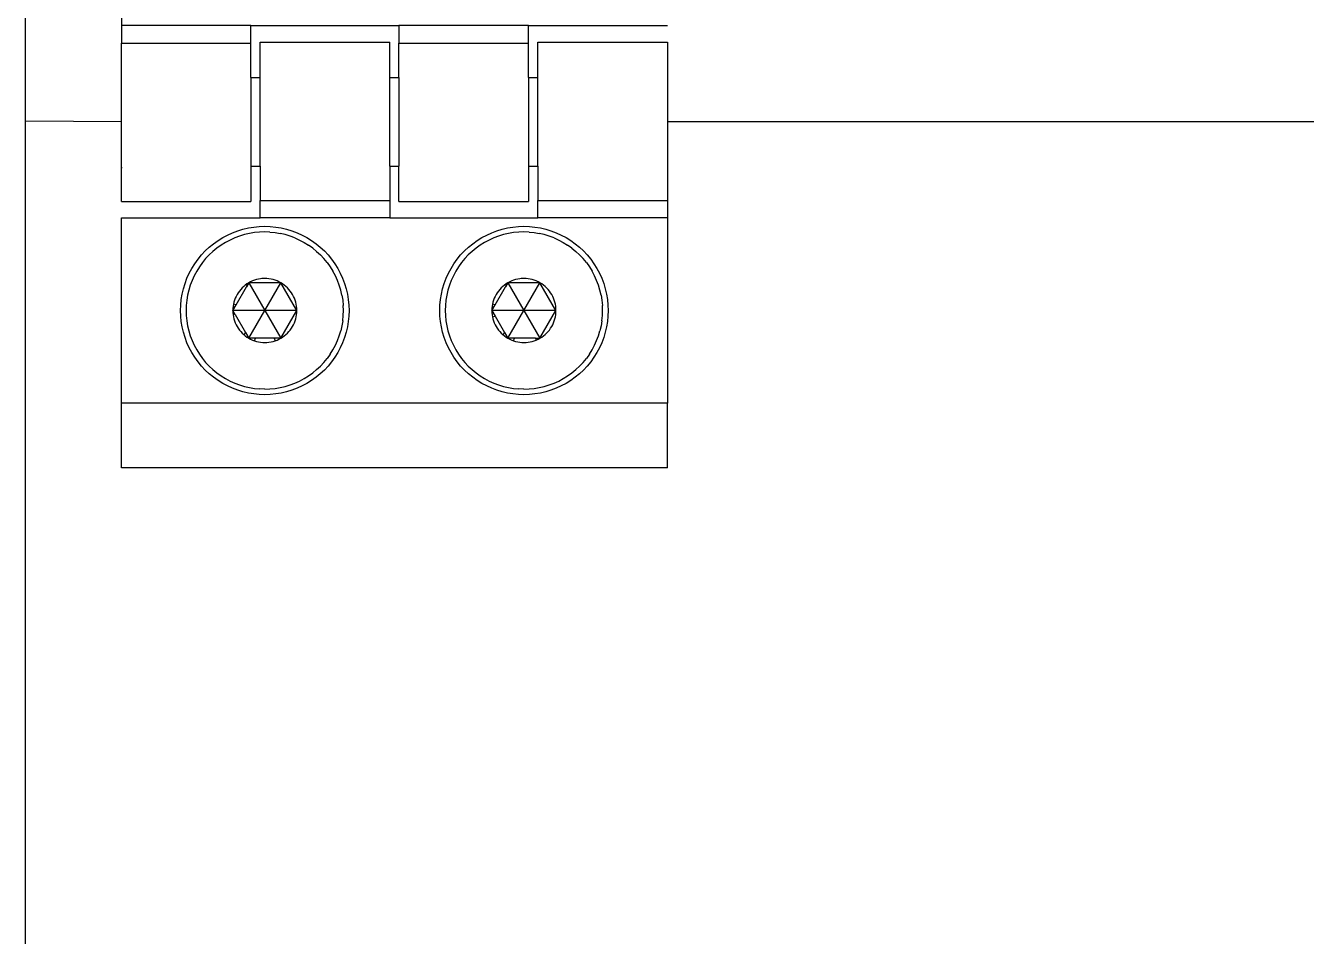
# Model space of a CAD drawing. Extents: x -35 to 41, y -65 to 61.
# Drawn here: x -33.089 to -29.075, y -27.547 to -24.692 of the extents above; entities that cross this region are included whole.
import ezdxf

# ---------------------------------------------------------------- set-up
doc = ezdxf.new("R2010")
doc.units = 0
doc.layers.get('0').update_dxf_attribs({"linetype": 'CONTINUOUS'})

msp = doc.modelspace()

# ---------------------------------------------------------------- linework, layer by layer
for p, q in [((-33.0886, -24.9916), (-33.0886, -23.4916)), ((-32.7886, -24.1116), (-32.7886, -24.6916)), ((-32.7886, -24.6916), (-32.7886, -24.7469)), ((-32.3826, -24.6916), (-32.7886, -24.6916)), ((-32.3826, -24.6916), (-31.9186, -24.6916)), ((-32.3826, -24.7469), (-32.3826, -24.6916)), ((-31.9186, -24.6916), (-31.9186, -24.7469)), ((-31.5126, -24.6916), (-31.9186, -24.6916)), ((-31.5126, -24.7469), (-31.5126, -24.6916)), ((-31.5126, -24.6916), (-31.0776, -24.6916)), ((-32.7886, -24.7469), (-32.3826, -24.7469)), ((-32.7886, -24.9932), (-32.7886, -24.7469)), ((-32.3826, -24.8539), (-32.3826, -24.7469)), ((-32.3536, -24.7438), (-31.9476, -24.7438)), ((-32.3536, -24.8539), (-32.3536, -24.7438)), ((-31.9476, -24.8539), (-31.9476, -24.7438)), ((-31.9186, -24.7469), (-31.5126, -24.7469)), ((-31.9186, -24.8539), (-31.9186, -24.7469)), ((-31.5126, -24.8539), (-31.5126, -24.7469)), ((-31.4836, -24.7438), (-31.0776, -24.7438)), ((-31.4836, -24.8539), (-31.4836, -24.7438)), ((-31.0776, -24.7438), (-31.0776, -24.9932)), ((-32.3826, -24.8539), (-32.3536, -24.8539)), ((-32.3826, -24.8539), (-32.3826, -25.1326)), ((-32.3536, -25.1326), (-32.3536, -24.8539)), ((-31.9476, -24.8539), (-31.9186, -24.8539)), ((-31.9476, -25.1326), (-31.9476, -24.8539)), ((-31.9186, -24.8539), (-31.9186, -25.1326)), ((-31.5126, -24.8539), (-31.4836, -24.8539)), ((-31.5126, -24.8539), (-31.5126, -25.1326)), ((-31.4836, -25.1326), (-31.4836, -24.8539)), ((-32.7886, -24.9932), (-33.0886, -24.9916)), ((-33.0886, -57.9916), (-33.0886, -24.9916)), ((-32.7886, -25.1382), (-32.7886, -24.9932)), ((-8.9441, -24.9932), (-31.0776, -24.9932)), ((-31.0776, -24.9932), (-31.0776, -25.2396)), ((-32.7886, -25.1354), (-32.7886, -25.1382)), ((-32.7886, -25.2426), (-32.7886, -25.1382)), ((-32.3826, -25.1326), (-32.3536, -25.1326)), ((-32.3826, -25.1326), (-32.3826, -25.2426)), ((-32.3536, -25.1326), (-32.3536, -25.2396)), ((-31.9476, -25.1326), (-31.9186, -25.1326)), ((-31.9476, -25.1326), (-31.9476, -25.2396)), ((-31.9186, -25.2426), (-31.9186, -25.1326)), ((-31.5126, -25.1326), (-31.4836, -25.1326)), ((-31.5126, -25.1326), (-31.5126, -25.2426)), ((-31.4836, -25.1326), (-31.4836, -25.2396)), ((-32.7886, -25.2426), (-32.3826, -25.2426)), ((-32.3536, -25.2948), (-32.3536, -25.2396)), ((-32.3536, -25.2396), (-31.9476, -25.2396)), ((-31.9476, -25.2396), (-31.9476, -25.2948)), ((-31.9186, -25.2426), (-31.5126, -25.2426)), ((-31.4836, -25.2948), (-31.4836, -25.2396)), ((-31.4836, -25.2396), (-31.0776, -25.2396)), ((-31.0776, -25.2396), (-31.0776, -25.2948)), ((-32.7886, -25.8748), (-32.7886, -25.2948)), ((-32.7886, -25.2948), (-32.3536, -25.2948)), ((-32.3906, -25.326), (-32.3735, -25.3232)), ((-32.3735, -25.3232), (-32.3563, -25.3215)), ((-32.3563, -25.3215), (-32.3391, -25.3209)), ((-31.9476, -25.2948), (-32.3536, -25.2948)), ((-32.3391, -25.3209), (-32.3218, -25.3215)), ((-32.3218, -25.3215), (-32.3046, -25.3232)), ((-32.3046, -25.3232), (-32.2876, -25.326)), ((-31.9476, -25.2948), (-31.4836, -25.2948)), ((-31.5786, -25.326), (-31.5615, -25.3232)), ((-31.5615, -25.3232), (-31.5443, -25.3215)), ((-31.5443, -25.3215), (-31.5271, -25.3209)), ((-31.5271, -25.3209), (-31.5098, -25.3215)), ((-31.5098, -25.3215), (-31.4926, -25.3232)), ((-31.4926, -25.3232), (-31.4756, -25.326)), ((-31.0776, -25.2948), (-31.4836, -25.2948)), ((-31.0776, -25.2948), (-31.0776, -25.8748)), ((-32.4857, -25.3654), (-32.471, -25.3563)), ((-32.471, -25.3563), (-32.4558, -25.3482)), ((-32.4481, -25.3638), (-32.4623, -25.3714)), ((-32.4558, -25.3482), (-32.4401, -25.341)), ((-32.4334, -25.3571), (-32.4481, -25.3638)), ((-32.4401, -25.341), (-32.4239, -25.3349)), ((-32.4183, -25.3514), (-32.4334, -25.3571)), ((-32.4239, -25.3349), (-32.4074, -25.3299)), ((-32.4029, -25.3467), (-32.4183, -25.3514)), ((-32.4074, -25.3299), (-32.3906, -25.326)), ((-32.3872, -25.3431), (-32.4029, -25.3467)), ((-32.3713, -25.3405), (-32.3872, -25.3431)), ((-32.3552, -25.3389), (-32.3713, -25.3405)), ((-32.3391, -25.3383), (-32.3552, -25.3389)), ((-32.323, -25.3389), (-32.3391, -25.3383)), ((-32.323, -25.3389), (-32.3069, -25.3405)), ((-32.3069, -25.3405), (-32.291, -25.3431)), ((-32.2753, -25.3467), (-32.291, -25.3431)), ((-32.2876, -25.326), (-32.2708, -25.3299)), ((-32.2598, -25.3514), (-32.2753, -25.3467)), ((-32.2708, -25.3299), (-32.2543, -25.3349)), ((-32.2448, -25.3571), (-32.2598, -25.3514)), ((-32.2543, -25.3349), (-32.2381, -25.341)), ((-32.2448, -25.3571), (-32.2301, -25.3638)), ((-32.2381, -25.341), (-32.2224, -25.3482)), ((-32.2301, -25.3638), (-32.2158, -25.3714)), ((-32.2224, -25.3482), (-32.2071, -25.3563)), ((-32.2071, -25.3563), (-32.1925, -25.3654)), ((-31.6737, -25.3654), (-31.659, -25.3563)), ((-31.659, -25.3563), (-31.6438, -25.3482)), ((-31.6361, -25.3638), (-31.6503, -25.3714)), ((-31.6438, -25.3482), (-31.6281, -25.341)), ((-31.6214, -25.3571), (-31.6361, -25.3638)), ((-31.6281, -25.341), (-31.6119, -25.3349)), ((-31.6063, -25.3514), (-31.6214, -25.3571)), ((-31.6119, -25.3349), (-31.5954, -25.3299)), ((-31.5909, -25.3467), (-31.6063, -25.3514)), ((-31.5954, -25.3299), (-31.5786, -25.326)), ((-31.5752, -25.3431), (-31.5909, -25.3467)), ((-31.5593, -25.3405), (-31.5752, -25.3431)), ((-31.5432, -25.3389), (-31.5593, -25.3405)), ((-31.5271, -25.3383), (-31.5432, -25.3389)), ((-31.511, -25.3389), (-31.5271, -25.3383)), ((-31.511, -25.3389), (-31.4949, -25.3405)), ((-31.4949, -25.3405), (-31.479, -25.3431)), ((-31.4633, -25.3467), (-31.479, -25.3431)), ((-31.4756, -25.326), (-31.4588, -25.3299)), ((-31.4478, -25.3514), (-31.4633, -25.3467)), ((-31.4588, -25.3299), (-31.4423, -25.3349)), ((-31.4328, -25.3571), (-31.4478, -25.3514)), ((-31.4423, -25.3349), (-31.4261, -25.341)), ((-31.4328, -25.3571), (-31.4181, -25.3638)), ((-31.4261, -25.341), (-31.4104, -25.3482)), ((-31.4181, -25.3638), (-31.4038, -25.3714)), ((-31.4104, -25.3482), (-31.3951, -25.3563)), ((-31.3951, -25.3563), (-31.3805, -25.3654)), ((-32.5375, -25.4108), (-32.5257, -25.3982)), ((-32.5257, -25.3982), (-32.5131, -25.3864)), ((-32.5016, -25.3995), (-32.5134, -25.4105)), ((-32.5131, -25.3864), (-32.4997, -25.3755)), ((-32.4891, -25.3893), (-32.5016, -25.3995)), ((-32.4997, -25.3755), (-32.4857, -25.3654)), ((-32.476, -25.3799), (-32.4891, -25.3893)), ((-32.4623, -25.3714), (-32.476, -25.3799)), ((-32.2158, -25.3714), (-32.2021, -25.3799)), ((-32.189, -25.3893), (-32.2021, -25.3799)), ((-32.1925, -25.3654), (-32.1784, -25.3755)), ((-32.189, -25.3893), (-32.1766, -25.3995)), ((-32.1784, -25.3755), (-32.1651, -25.3864)), ((-32.1766, -25.3995), (-32.1648, -25.4105)), ((-32.1651, -25.3864), (-32.1525, -25.3982)), ((-32.1525, -25.3982), (-32.1407, -25.4108)), ((-31.7255, -25.4108), (-31.7137, -25.3982)), ((-31.7137, -25.3982), (-31.7011, -25.3864)), ((-31.6896, -25.3995), (-31.7014, -25.4105)), ((-31.7011, -25.3864), (-31.6877, -25.3755)), ((-31.6771, -25.3893), (-31.6896, -25.3995)), ((-31.6877, -25.3755), (-31.6737, -25.3654)), ((-31.664, -25.3799), (-31.6771, -25.3893)), ((-31.6503, -25.3714), (-31.664, -25.3799)), ((-31.4038, -25.3714), (-31.3901, -25.3799)), ((-31.377, -25.3893), (-31.3901, -25.3799)), ((-31.3805, -25.3654), (-31.3664, -25.3755)), ((-31.377, -25.3893), (-31.3646, -25.3995)), ((-31.3664, -25.3755), (-31.3531, -25.3864)), ((-31.3646, -25.3995), (-31.3528, -25.4105)), ((-31.3531, -25.3864), (-31.3405, -25.3982)), ((-31.3405, -25.3982), (-31.3287, -25.4108)), ((-32.5676, -25.4529), (-32.5585, -25.4382)), ((-32.5585, -25.4382), (-32.5484, -25.4242)), ((-32.5484, -25.4242), (-32.5375, -25.4108)), ((-32.5346, -25.4348), (-32.544, -25.4479)), ((-32.5244, -25.4223), (-32.5346, -25.4348)), ((-32.5134, -25.4105), (-32.5244, -25.4223)), ((-32.1648, -25.4105), (-32.1538, -25.4223)), ((-32.1435, -25.4348), (-32.1538, -25.4223)), ((-32.1435, -25.4348), (-32.1341, -25.4479)), ((-32.1407, -25.4108), (-32.1297, -25.4242)), ((-32.1297, -25.4242), (-32.1197, -25.4382)), ((-32.1197, -25.4382), (-32.1105, -25.4529)), ((-31.7556, -25.4529), (-31.7465, -25.4382)), ((-31.7465, -25.4382), (-31.7364, -25.4242)), ((-31.7364, -25.4242), (-31.7255, -25.4108)), ((-31.7226, -25.4348), (-31.732, -25.4479)), ((-31.7124, -25.4223), (-31.7226, -25.4348)), ((-31.7014, -25.4105), (-31.7124, -25.4223)), ((-31.3528, -25.4105), (-31.3418, -25.4223)), ((-31.3315, -25.4348), (-31.3418, -25.4223)), ((-31.3315, -25.4348), (-31.3221, -25.4479)), ((-31.3287, -25.4108), (-31.3177, -25.4242)), ((-31.3177, -25.4242), (-31.3077, -25.4382)), ((-31.3077, -25.4382), (-31.2985, -25.4529)), ((-32.589, -25.5), (-32.5829, -25.4838)), ((-32.5829, -25.4838), (-32.5758, -25.4681)), ((-32.5758, -25.4681), (-32.5676, -25.4529)), ((-32.5601, -25.4758), (-32.5668, -25.4905)), ((-32.5525, -25.4616), (-32.5601, -25.4758)), ((-32.544, -25.4479), (-32.5525, -25.4616)), ((-32.3391, -25.4844), (-32.3481, -25.4848)), ((-32.3325, -25.4846), (-32.3391, -25.4844)), ((-32.326, -25.4852), (-32.3325, -25.4846)), ((-32.1341, -25.4479), (-32.1256, -25.4616)), ((-32.118, -25.4758), (-32.1256, -25.4616)), ((-32.1114, -25.4905), (-32.118, -25.4758)), ((-32.1105, -25.4529), (-32.1024, -25.4681)), ((-32.1024, -25.4681), (-32.0953, -25.4838)), ((-32.0953, -25.4838), (-32.0892, -25.5)), ((-31.777, -25.5), (-31.7709, -25.4838)), ((-31.7709, -25.4838), (-31.7638, -25.4681)), ((-31.7638, -25.4681), (-31.7556, -25.4529)), ((-31.7481, -25.4758), (-31.7548, -25.4905)), ((-31.7405, -25.4616), (-31.7481, -25.4758)), ((-31.732, -25.4479), (-31.7405, -25.4616)), ((-31.5271, -25.4844), (-31.5361, -25.4848)), ((-31.5205, -25.4846), (-31.5271, -25.4844)), ((-31.514, -25.4852), (-31.5205, -25.4846)), ((-31.3221, -25.4479), (-31.3136, -25.4616)), ((-31.306, -25.4758), (-31.3136, -25.4616)), ((-31.2994, -25.4905), (-31.306, -25.4758)), ((-31.2985, -25.4529), (-31.2904, -25.4681)), ((-31.2904, -25.4681), (-31.2833, -25.4838)), ((-31.2833, -25.4838), (-31.2772, -25.5)), ((-32.5979, -25.5334), (-32.594, -25.5165)), ((-32.594, -25.5165), (-32.589, -25.5)), ((-32.5772, -25.521), (-32.5808, -25.5367)), ((-32.5725, -25.5056), (-32.5772, -25.521)), ((-32.5668, -25.4905), (-32.5725, -25.5056)), ((-32.4292, -25.5669), (-32.3964, -25.5101)), ((-32.4188, -25.5237), (-32.4226, -25.529)), ((-32.4146, -25.5186), (-32.4188, -25.5237)), ((-32.4101, -25.5138), (-32.4146, -25.5186)), ((-32.4053, -25.5093), (-32.4101, -25.5138)), ((-32.4002, -25.5051), (-32.4053, -25.5093)), ((-32.3949, -25.5013), (-32.4002, -25.5051)), ((-32.3893, -25.4978), (-32.3964, -25.5101)), ((-32.3949, -25.5013), (-32.3964, -25.5101)), ((-32.3893, -25.4978), (-32.3949, -25.5013)), ((-32.3835, -25.4947), (-32.3893, -25.4978)), ((-32.3893, -25.4978), (-32.3391, -25.5848)), ((-32.2888, -25.4978), (-32.3893, -25.4978)), ((-32.3775, -25.492), (-32.3835, -25.4947)), ((-32.3714, -25.4897), (-32.3775, -25.492)), ((-32.3651, -25.4878), (-32.3714, -25.4897)), ((-32.3587, -25.4863), (-32.3651, -25.4878)), ((-32.3522, -25.4852), (-32.3587, -25.4863)), ((-32.3481, -25.4848), (-32.3522, -25.4852)), ((-32.3391, -25.5848), (-32.2888, -25.4978)), ((-32.3195, -25.4863), (-32.326, -25.4852)), ((-32.3131, -25.4878), (-32.3195, -25.4863)), ((-32.3068, -25.4897), (-32.3131, -25.4878)), ((-32.3006, -25.492), (-32.3068, -25.4897)), ((-32.2946, -25.4947), (-32.3006, -25.492)), ((-32.2888, -25.4978), (-32.2946, -25.4947)), ((-32.2833, -25.5013), (-32.2888, -25.4978)), ((-32.2386, -25.5848), (-32.2888, -25.4978)), ((-32.2779, -25.5051), (-32.2833, -25.5013)), ((-32.2728, -25.5093), (-32.2779, -25.5051)), ((-32.268, -25.5138), (-32.2728, -25.5093)), ((-32.2635, -25.5186), (-32.268, -25.5138)), ((-32.2594, -25.5237), (-32.2635, -25.5186)), ((-32.2555, -25.529), (-32.2594, -25.5237)), ((-32.1057, -25.5056), (-32.1114, -25.4905)), ((-32.101, -25.521), (-32.1057, -25.5056)), ((-32.0973, -25.5367), (-32.101, -25.521)), ((-32.0892, -25.5), (-32.0842, -25.5165)), ((-32.0842, -25.5165), (-32.0802, -25.5334)), ((-31.7859, -25.5334), (-31.782, -25.5165)), ((-31.782, -25.5165), (-31.777, -25.5)), ((-31.7652, -25.521), (-31.7688, -25.5367)), ((-31.7605, -25.5056), (-31.7652, -25.521)), ((-31.7548, -25.4905), (-31.7605, -25.5056)), ((-31.6172, -25.5669), (-31.5844, -25.5101)), ((-31.6068, -25.5237), (-31.6106, -25.529)), ((-31.6026, -25.5186), (-31.6068, -25.5237)), ((-31.5981, -25.5138), (-31.6026, -25.5186)), ((-31.5933, -25.5093), (-31.5981, -25.5138)), ((-31.5882, -25.5051), (-31.5933, -25.5093)), ((-31.5829, -25.5013), (-31.5882, -25.5051)), ((-31.5773, -25.4978), (-31.5844, -25.5101)), ((-31.5829, -25.5013), (-31.5844, -25.5101)), ((-31.5773, -25.4978), (-31.5829, -25.5013)), ((-31.5715, -25.4947), (-31.5773, -25.4978)), ((-31.5773, -25.4978), (-31.5271, -25.5848)), ((-31.4768, -25.4978), (-31.5773, -25.4978)), ((-31.5655, -25.492), (-31.5715, -25.4947)), ((-31.5594, -25.4897), (-31.5655, -25.492)), ((-31.5531, -25.4878), (-31.5594, -25.4897)), ((-31.5467, -25.4863), (-31.5531, -25.4878)), ((-31.5402, -25.4852), (-31.5467, -25.4863)), ((-31.5361, -25.4848), (-31.5402, -25.4852)), ((-31.5271, -25.5848), (-31.4768, -25.4978)), ((-31.5075, -25.4863), (-31.514, -25.4852)), ((-31.5011, -25.4878), (-31.5075, -25.4863)), ((-31.4948, -25.4897), (-31.5011, -25.4878)), ((-31.4886, -25.492), (-31.4948, -25.4897)), ((-31.4826, -25.4947), (-31.4886, -25.492)), ((-31.4768, -25.4978), (-31.4826, -25.4947)), ((-31.4713, -25.5013), (-31.4768, -25.4978)), ((-31.4266, -25.5848), (-31.4768, -25.4978)), ((-31.4659, -25.5051), (-31.4713, -25.5013)), ((-31.4608, -25.5093), (-31.4659, -25.5051)), ((-31.456, -25.5138), (-31.4608, -25.5093)), ((-31.4515, -25.5186), (-31.456, -25.5138)), ((-31.4474, -25.5237), (-31.4515, -25.5186)), ((-31.4435, -25.529), (-31.4474, -25.5237)), ((-31.2937, -25.5056), (-31.2994, -25.4905)), ((-31.289, -25.521), (-31.2937, -25.5056)), ((-31.2853, -25.5367), (-31.289, -25.521)), ((-31.2772, -25.5), (-31.2722, -25.5165)), ((-31.2722, -25.5165), (-31.2682, -25.5334)), ((-32.6024, -25.5676), (-32.6007, -25.5504)), ((-32.6007, -25.5504), (-32.5979, -25.5334)), ((-32.5835, -25.5527), (-32.585, -25.5687)), ((-32.5808, -25.5367), (-32.5835, -25.5527)), ((-32.4361, -25.5588), (-32.4376, -25.5652)), ((-32.4342, -25.5525), (-32.4361, -25.5588)), ((-32.4319, -25.5464), (-32.4342, -25.5525)), ((-32.4292, -25.5404), (-32.4319, -25.5464)), ((-32.4261, -25.5346), (-32.4292, -25.5404)), ((-32.4226, -25.529), (-32.4261, -25.5346)), ((-32.2521, -25.5346), (-32.2555, -25.529)), ((-32.249, -25.5404), (-32.2521, -25.5346)), ((-32.2463, -25.5464), (-32.249, -25.5404)), ((-32.244, -25.5525), (-32.2463, -25.5464)), ((-32.242, -25.5588), (-32.244, -25.5525)), ((-32.2405, -25.5652), (-32.242, -25.5588)), ((-32.0973, -25.5367), (-32.0947, -25.5527)), ((-32.0947, -25.5527), (-32.0931, -25.5687)), ((-32.0802, -25.5334), (-32.0774, -25.5504)), ((-32.0774, -25.5504), (-32.0757, -25.5676)), ((-31.7904, -25.5676), (-31.7887, -25.5504)), ((-31.7887, -25.5504), (-31.7859, -25.5334)), ((-31.7715, -25.5527), (-31.773, -25.5687)), ((-31.7688, -25.5367), (-31.7715, -25.5527)), ((-31.6241, -25.5588), (-31.6256, -25.5652)), ((-31.6222, -25.5525), (-31.6241, -25.5588)), ((-31.6199, -25.5464), (-31.6222, -25.5525)), ((-31.6172, -25.5404), (-31.6199, -25.5464)), ((-31.6141, -25.5346), (-31.6172, -25.5404)), ((-31.6106, -25.529), (-31.6141, -25.5346)), ((-31.4401, -25.5346), (-31.4435, -25.529)), ((-31.437, -25.5404), (-31.4401, -25.5346)), ((-31.4343, -25.5464), (-31.437, -25.5404)), ((-31.432, -25.5525), (-31.4343, -25.5464)), ((-31.43, -25.5588), (-31.432, -25.5525)), ((-31.4285, -25.5652), (-31.43, -25.5588)), ((-31.2853, -25.5367), (-31.2827, -25.5527)), ((-31.2827, -25.5527), (-31.2811, -25.5687)), ((-31.2682, -25.5334), (-31.2654, -25.5504)), ((-31.2654, -25.5504), (-31.2637, -25.5676)), ((-32.603, -25.5848), (-32.6024, -25.5676)), ((-32.6024, -25.6021), (-32.603, -25.5848)), ((-32.6007, -25.6193), (-32.6024, -25.6021)), ((-32.585, -25.5687), (-32.5856, -25.5848)), ((-32.5856, -25.5848), (-32.585, -25.601)), ((-32.585, -25.601), (-32.5835, -25.617)), ((-32.4395, -25.5848), (-32.4292, -25.5669)), ((-32.4393, -25.5783), (-32.4395, -25.5848)), ((-32.4395, -25.5848), (-32.4393, -25.5914)), ((-32.3391, -25.5848), (-32.4395, -25.5848)), ((-32.4324, -25.5971), (-32.4395, -25.5848)), ((-32.4387, -25.5717), (-32.4393, -25.5783)), ((-32.4393, -25.5914), (-32.4387, -25.5979)), ((-32.4393, -25.5914), (-32.4324, -25.5971)), ((-32.4376, -25.5652), (-32.4387, -25.5717)), ((-32.4387, -25.5979), (-32.4376, -25.6044)), ((-32.4292, -25.5669), (-32.4376, -25.5652)), ((-32.4376, -25.6044), (-32.4361, -25.6108)), ((-32.4324, -25.5971), (-32.3997, -25.6539)), ((-32.3893, -25.6718), (-32.3391, -25.5848)), ((-32.3391, -25.5848), (-32.2888, -25.6718)), ((-32.2386, -25.5848), (-32.3391, -25.5848)), ((-32.2888, -25.6718), (-32.2386, -25.5848)), ((-32.242, -25.6108), (-32.2405, -25.6044)), ((-32.2395, -25.5717), (-32.2405, -25.5652)), ((-32.2405, -25.6044), (-32.2395, -25.5979)), ((-32.2388, -25.5783), (-32.2395, -25.5717)), ((-32.2395, -25.5979), (-32.2388, -25.5914)), ((-32.2386, -25.5848), (-32.2388, -25.5783)), ((-32.2388, -25.5914), (-32.2386, -25.5848)), ((-32.0947, -25.617), (-32.0931, -25.601)), ((-32.0926, -25.5848), (-32.0931, -25.5687)), ((-32.0931, -25.601), (-32.0926, -25.5848)), ((-32.0757, -25.6021), (-32.0774, -25.6193)), ((-32.0757, -25.5676), (-32.0752, -25.5848)), ((-32.0752, -25.5848), (-32.0757, -25.6021)), ((-31.791, -25.5848), (-31.7904, -25.5676)), ((-31.7904, -25.6021), (-31.791, -25.5848)), ((-31.7887, -25.6193), (-31.7904, -25.6021)), ((-31.773, -25.5687), (-31.7736, -25.5848)), ((-31.7736, -25.5848), (-31.773, -25.601)), ((-31.773, -25.601), (-31.7715, -25.617)), ((-31.6275, -25.5848), (-31.6172, -25.5669)), ((-31.6273, -25.5783), (-31.6275, -25.5848)), ((-31.6275, -25.5848), (-31.6273, -25.5914)), ((-31.5271, -25.5848), (-31.6275, -25.5848)), ((-31.6275, -25.5848), (-31.6172, -25.6028)), ((-31.6267, -25.5717), (-31.6273, -25.5783)), ((-31.6273, -25.5914), (-31.6267, -25.5979)), ((-31.6256, -25.5652), (-31.6267, -25.5717)), ((-31.6267, -25.5979), (-31.6256, -25.6044)), ((-31.6172, -25.5669), (-31.6256, -25.5652)), ((-31.6256, -25.6044), (-31.6172, -25.6028)), ((-31.6256, -25.6044), (-31.6241, -25.6108)), ((-31.6172, -25.6028), (-31.5877, -25.6539)), ((-31.5773, -25.6718), (-31.5271, -25.5848)), ((-31.5271, -25.5848), (-31.4768, -25.6718)), ((-31.4266, -25.5848), (-31.5271, -25.5848)), ((-31.4768, -25.6718), (-31.4266, -25.5848)), ((-31.43, -25.6108), (-31.4285, -25.6044)), ((-31.4275, -25.5717), (-31.4285, -25.5652)), ((-31.4285, -25.6044), (-31.4275, -25.5979)), ((-31.4268, -25.5783), (-31.4275, -25.5717)), ((-31.4275, -25.5979), (-31.4268, -25.5914)), ((-31.4266, -25.5848), (-31.4268, -25.5783)), ((-31.4268, -25.5914), (-31.4266, -25.5848)), ((-31.2827, -25.617), (-31.2811, -25.601)), ((-31.2806, -25.5848), (-31.2811, -25.5687)), ((-31.2811, -25.601), (-31.2806, -25.5848)), ((-31.2637, -25.6021), (-31.2654, -25.6193)), ((-31.2637, -25.5676), (-31.2632, -25.5848)), ((-31.2632, -25.5848), (-31.2637, -25.6021)), ((-32.5979, -25.6363), (-32.6007, -25.6193)), ((-32.594, -25.6531), (-32.5979, -25.6363)), ((-32.5835, -25.617), (-32.5808, -25.6329)), ((-32.5808, -25.6329), (-32.5772, -25.6486)), ((-32.4361, -25.6108), (-32.4342, -25.6171)), ((-32.4342, -25.6171), (-32.4319, -25.6233)), ((-32.4319, -25.6233), (-32.4292, -25.6293)), ((-32.4292, -25.6293), (-32.4261, -25.6351)), ((-32.4261, -25.6351), (-32.4226, -25.6406)), ((-32.4226, -25.6406), (-32.4188, -25.646)), ((-32.2594, -25.646), (-32.2555, -25.6406)), ((-32.2555, -25.6406), (-32.2521, -25.6351)), ((-32.2521, -25.6351), (-32.249, -25.6293)), ((-32.249, -25.6293), (-32.2463, -25.6233)), ((-32.2463, -25.6233), (-32.244, -25.6171)), ((-32.244, -25.6171), (-32.242, -25.6108)), ((-32.0973, -25.6329), (-32.101, -25.6486)), ((-32.0947, -25.617), (-32.0973, -25.6329)), ((-32.0802, -25.6363), (-32.0842, -25.6531)), ((-32.0774, -25.6193), (-32.0802, -25.6363)), ((-31.7859, -25.6363), (-31.7887, -25.6193)), ((-31.782, -25.6531), (-31.7859, -25.6363)), ((-31.7715, -25.617), (-31.7688, -25.6329)), ((-31.7688, -25.6329), (-31.7652, -25.6486)), ((-31.6241, -25.6108), (-31.6222, -25.6171)), ((-31.6222, -25.6171), (-31.6199, -25.6233)), ((-31.6199, -25.6233), (-31.6172, -25.6293)), ((-31.6172, -25.6293), (-31.6141, -25.6351)), ((-31.6141, -25.6351), (-31.6106, -25.6406)), ((-31.6106, -25.6406), (-31.6068, -25.646)), ((-31.4474, -25.646), (-31.4435, -25.6406)), ((-31.4435, -25.6406), (-31.4401, -25.6351)), ((-31.4401, -25.6351), (-31.437, -25.6293)), ((-31.437, -25.6293), (-31.4343, -25.6233)), ((-31.4343, -25.6233), (-31.432, -25.6171)), ((-31.432, -25.6171), (-31.43, -25.6108)), ((-31.2853, -25.6329), (-31.289, -25.6486)), ((-31.2827, -25.617), (-31.2853, -25.6329)), ((-31.2682, -25.6363), (-31.2722, -25.6531)), ((-31.2654, -25.6193), (-31.2682, -25.6363)), ((-32.589, -25.6697), (-32.594, -25.6531)), ((-32.5829, -25.6858), (-32.589, -25.6697)), ((-32.5772, -25.6486), (-32.5725, -25.6641)), ((-32.5725, -25.6641), (-32.5668, -25.6792)), ((-32.5668, -25.6792), (-32.5601, -25.6939)), ((-32.4188, -25.646), (-32.4146, -25.6511)), ((-32.4146, -25.6511), (-32.4101, -25.6559)), ((-32.4101, -25.6559), (-32.4053, -25.6604)), ((-32.3997, -25.6539), (-32.4053, -25.6604)), ((-32.4053, -25.6604), (-32.4002, -25.6645)), ((-32.4002, -25.6645), (-32.3949, -25.6684)), ((-32.3997, -25.6539), (-32.3893, -25.6718)), ((-32.3949, -25.6684), (-32.3893, -25.6718)), ((-32.3893, -25.6718), (-32.3835, -25.6749)), ((-32.3686, -25.6718), (-32.3893, -25.6718)), ((-32.3835, -25.6749), (-32.3775, -25.6776)), ((-32.3775, -25.6776), (-32.3714, -25.68)), ((-32.3714, -25.68), (-32.3686, -25.6718)), ((-32.3714, -25.68), (-32.3651, -25.6819)), ((-32.3095, -25.6718), (-32.3686, -25.6718)), ((-32.3651, -25.6819), (-32.3587, -25.6834)), ((-32.3587, -25.6834), (-32.3522, -25.6844)), ((-32.3522, -25.6844), (-32.3456, -25.6851)), ((-32.3456, -25.6851), (-32.3391, -25.6853)), ((-32.3391, -25.6853), (-32.3325, -25.6851)), ((-32.3325, -25.6851), (-32.326, -25.6844)), ((-32.326, -25.6844), (-32.3195, -25.6834)), ((-32.3195, -25.6834), (-32.3131, -25.6819)), ((-32.3131, -25.6819), (-32.3068, -25.68)), ((-32.3095, -25.6718), (-32.3068, -25.68)), ((-32.2888, -25.6718), (-32.3095, -25.6718)), ((-32.3068, -25.68), (-32.3006, -25.6776)), ((-32.3006, -25.6776), (-32.2946, -25.6749)), ((-32.2946, -25.6749), (-32.2888, -25.6718)), ((-32.2888, -25.6718), (-32.2833, -25.6684)), ((-32.2833, -25.6684), (-32.2779, -25.6645)), ((-32.2779, -25.6645), (-32.2728, -25.6604)), ((-32.2728, -25.6604), (-32.268, -25.6559)), ((-32.268, -25.6559), (-32.2635, -25.6511)), ((-32.2635, -25.6511), (-32.2594, -25.646)), ((-32.118, -25.6939), (-32.1114, -25.6792)), ((-32.1114, -25.6792), (-32.1057, -25.6641)), ((-32.1057, -25.6641), (-32.101, -25.6486)), ((-32.0892, -25.6697), (-32.0953, -25.6858)), ((-32.0842, -25.6531), (-32.0892, -25.6697)), ((-31.777, -25.6697), (-31.782, -25.6531)), ((-31.7709, -25.6858), (-31.777, -25.6697)), ((-31.7652, -25.6486), (-31.7605, -25.6641)), ((-31.7605, -25.6641), (-31.7548, -25.6792)), ((-31.7548, -25.6792), (-31.7481, -25.6939)), ((-31.6068, -25.646), (-31.6026, -25.6511)), ((-31.6026, -25.6511), (-31.5981, -25.6559)), ((-31.5981, -25.6559), (-31.5933, -25.6604)), ((-31.5877, -25.6539), (-31.5933, -25.6604)), ((-31.5933, -25.6604), (-31.5882, -25.6645)), ((-31.5882, -25.6645), (-31.5829, -25.6684)), ((-31.5877, -25.6539), (-31.5773, -25.6718)), ((-31.5829, -25.6684), (-31.5773, -25.6718)), ((-31.5773, -25.6718), (-31.5715, -25.6749)), ((-31.5566, -25.6718), (-31.5773, -25.6718)), ((-31.5715, -25.6749), (-31.5655, -25.6776)), ((-31.5655, -25.6776), (-31.5594, -25.68)), ((-31.5594, -25.68), (-31.5566, -25.6718)), ((-31.5594, -25.68), (-31.5531, -25.6819)), ((-31.491, -25.6718), (-31.5566, -25.6718)), ((-31.5531, -25.6819), (-31.5467, -25.6834)), ((-31.5467, -25.6834), (-31.5402, -25.6844)), ((-31.5402, -25.6844), (-31.5336, -25.6851)), ((-31.5336, -25.6851), (-31.5271, -25.6853)), ((-31.5271, -25.6853), (-31.5205, -25.6851)), ((-31.5205, -25.6851), (-31.514, -25.6844)), ((-31.514, -25.6844), (-31.5075, -25.6834)), ((-31.5075, -25.6834), (-31.5011, -25.6819)), ((-31.5011, -25.6819), (-31.4948, -25.68)), ((-31.4948, -25.68), (-31.4886, -25.6776)), ((-31.491, -25.6718), (-31.4886, -25.6776)), ((-31.491, -25.6718), (-31.4768, -25.6718)), ((-31.4886, -25.6776), (-31.4826, -25.6749)), ((-31.4826, -25.6749), (-31.4768, -25.6718)), ((-31.4768, -25.6718), (-31.4713, -25.6684)), ((-31.4713, -25.6684), (-31.4659, -25.6645)), ((-31.4659, -25.6645), (-31.4608, -25.6604)), ((-31.4608, -25.6604), (-31.456, -25.6559)), ((-31.456, -25.6559), (-31.4515, -25.6511)), ((-31.4515, -25.6511), (-31.4474, -25.646)), ((-31.306, -25.6939), (-31.2994, -25.6792)), ((-31.2994, -25.6792), (-31.2937, -25.6641)), ((-31.2937, -25.6641), (-31.289, -25.6486)), ((-31.2772, -25.6697), (-31.2833, -25.6858)), ((-31.2722, -25.6531), (-31.2772, -25.6697)), ((-32.5758, -25.7016), (-32.5829, -25.6858)), ((-32.5676, -25.7168), (-32.5758, -25.7016)), ((-32.5585, -25.7314), (-32.5676, -25.7168)), ((-32.5601, -25.6939), (-32.5525, -25.7081)), ((-32.5525, -25.7081), (-32.544, -25.7218)), ((-32.544, -25.7218), (-32.5346, -25.7349)), ((-32.1341, -25.7218), (-32.1435, -25.7349)), ((-32.1341, -25.7218), (-32.1256, -25.7081)), ((-32.1256, -25.7081), (-32.118, -25.6939)), ((-32.1105, -25.7168), (-32.1197, -25.7314)), ((-32.1024, -25.7016), (-32.1105, -25.7168)), ((-32.0953, -25.6858), (-32.1024, -25.7016)), ((-31.7638, -25.7016), (-31.7709, -25.6858)), ((-31.7556, -25.7168), (-31.7638, -25.7016)), ((-31.7465, -25.7314), (-31.7556, -25.7168)), ((-31.7481, -25.6939), (-31.7405, -25.7081)), ((-31.7405, -25.7081), (-31.732, -25.7218)), ((-31.732, -25.7218), (-31.7226, -25.7349)), ((-31.3221, -25.7218), (-31.3315, -25.7349)), ((-31.3221, -25.7218), (-31.3136, -25.7081)), ((-31.3136, -25.7081), (-31.306, -25.6939)), ((-31.2985, -25.7168), (-31.3077, -25.7314)), ((-31.2904, -25.7016), (-31.2985, -25.7168)), ((-31.2833, -25.6858), (-31.2904, -25.7016)), ((-32.5484, -25.7455), (-32.5585, -25.7314)), ((-32.5375, -25.7588), (-32.5484, -25.7455)), ((-32.5257, -25.7714), (-32.5375, -25.7588)), ((-32.5346, -25.7349), (-32.5244, -25.7474)), ((-32.5244, -25.7474), (-32.5134, -25.7591)), ((-32.5134, -25.7591), (-32.5016, -25.7702)), ((-32.1766, -25.7702), (-32.1648, -25.7591)), ((-32.1538, -25.7474), (-32.1648, -25.7591)), ((-32.1538, -25.7474), (-32.1435, -25.7349)), ((-32.1407, -25.7588), (-32.1525, -25.7714)), ((-32.1297, -25.7455), (-32.1407, -25.7588)), ((-32.1197, -25.7314), (-32.1297, -25.7455)), ((-31.7364, -25.7455), (-31.7465, -25.7314)), ((-31.7255, -25.7588), (-31.7364, -25.7455)), ((-31.7137, -25.7714), (-31.7255, -25.7588)), ((-31.7226, -25.7349), (-31.7124, -25.7474)), ((-31.7124, -25.7474), (-31.7014, -25.7591)), ((-31.7014, -25.7591), (-31.6896, -25.7702)), ((-31.3646, -25.7702), (-31.3528, -25.7591)), ((-31.3418, -25.7474), (-31.3528, -25.7591)), ((-31.3418, -25.7474), (-31.3315, -25.7349)), ((-31.3287, -25.7588), (-31.3405, -25.7714)), ((-31.3177, -25.7455), (-31.3287, -25.7588)), ((-31.3077, -25.7314), (-31.3177, -25.7455)), ((-32.5131, -25.7832), (-32.5257, -25.7714)), ((-32.4997, -25.7942), (-32.5131, -25.7832)), ((-32.5016, -25.7702), (-32.4891, -25.7804)), ((-32.4857, -25.8043), (-32.4997, -25.7942)), ((-32.4891, -25.7804), (-32.476, -25.7898)), ((-32.471, -25.8134), (-32.4857, -25.8043)), ((-32.476, -25.7898), (-32.4623, -25.7983)), ((-32.4623, -25.7983), (-32.4481, -25.8059)), ((-32.2301, -25.8059), (-32.2158, -25.7983)), ((-32.2158, -25.7983), (-32.2021, -25.7898)), ((-32.1925, -25.8043), (-32.2071, -25.8134)), ((-32.2021, -25.7898), (-32.189, -25.7804)), ((-32.1784, -25.7942), (-32.1925, -25.8043)), ((-32.189, -25.7804), (-32.1766, -25.7702)), ((-32.1651, -25.7832), (-32.1784, -25.7942)), ((-32.1525, -25.7714), (-32.1651, -25.7832)), ((-31.7011, -25.7832), (-31.7137, -25.7714)), ((-31.6877, -25.7942), (-31.7011, -25.7832)), ((-31.6896, -25.7702), (-31.6771, -25.7804)), ((-31.6737, -25.8043), (-31.6877, -25.7942)), ((-31.6771, -25.7804), (-31.664, -25.7898)), ((-31.659, -25.8134), (-31.6737, -25.8043)), ((-31.664, -25.7898), (-31.6503, -25.7983)), ((-31.6503, -25.7983), (-31.6361, -25.8059)), ((-31.4181, -25.8059), (-31.4038, -25.7983)), ((-31.4038, -25.7983), (-31.3901, -25.7898)), ((-31.3805, -25.8043), (-31.3951, -25.8134)), ((-31.3901, -25.7898), (-31.377, -25.7804)), ((-31.3664, -25.7942), (-31.3805, -25.8043)), ((-31.377, -25.7804), (-31.3646, -25.7702)), ((-31.3531, -25.7832), (-31.3664, -25.7942)), ((-31.3405, -25.7714), (-31.3531, -25.7832)), ((-32.4558, -25.8215), (-32.471, -25.8134)), ((-32.4401, -25.8286), (-32.4558, -25.8215)), ((-32.4481, -25.8059), (-32.4334, -25.8126)), ((-32.4239, -25.8347), (-32.4401, -25.8286)), ((-32.4334, -25.8126), (-32.4183, -25.8182)), ((-32.4074, -25.8397), (-32.4239, -25.8347)), ((-32.4183, -25.8182), (-32.4029, -25.8229)), ((-32.3906, -25.8437), (-32.4074, -25.8397)), ((-32.4029, -25.8229), (-32.3872, -25.8266)), ((-32.3735, -25.8465), (-32.3906, -25.8437)), ((-32.3872, -25.8266), (-32.3713, -25.8292)), ((-32.3713, -25.8292), (-32.3552, -25.8308)), ((-32.3391, -25.8313), (-32.3552, -25.8308)), ((-32.3391, -25.8313), (-32.323, -25.8308)), ((-32.323, -25.8308), (-32.3069, -25.8292)), ((-32.3069, -25.8292), (-32.291, -25.8266)), ((-32.2876, -25.8437), (-32.3046, -25.8465)), ((-32.291, -25.8266), (-32.2753, -25.8229)), ((-32.2708, -25.8397), (-32.2876, -25.8437)), ((-32.2753, -25.8229), (-32.2598, -25.8182)), ((-32.2543, -25.8347), (-32.2708, -25.8397)), ((-32.2598, -25.8182), (-32.2448, -25.8126)), ((-32.2381, -25.8286), (-32.2543, -25.8347)), ((-32.2448, -25.8126), (-32.2301, -25.8059)), ((-32.2224, -25.8215), (-32.2381, -25.8286)), ((-32.2071, -25.8134), (-32.2224, -25.8215)), ((-31.6438, -25.8215), (-31.659, -25.8134)), ((-31.6281, -25.8286), (-31.6438, -25.8215)), ((-31.6361, -25.8059), (-31.6214, -25.8126)), ((-31.6119, -25.8347), (-31.6281, -25.8286)), ((-31.6214, -25.8126), (-31.6063, -25.8182)), ((-31.5954, -25.8397), (-31.6119, -25.8347)), ((-31.6063, -25.8182), (-31.5909, -25.8229)), ((-31.5786, -25.8437), (-31.5954, -25.8397)), ((-31.5909, -25.8229), (-31.5752, -25.8266)), ((-31.5615, -25.8465), (-31.5786, -25.8437)), ((-31.5752, -25.8266), (-31.5593, -25.8292)), ((-31.5593, -25.8292), (-31.5432, -25.8308)), ((-31.5271, -25.8313), (-31.5432, -25.8308)), ((-31.5271, -25.8313), (-31.511, -25.8308)), ((-31.511, -25.8308), (-31.4949, -25.8292)), ((-31.4949, -25.8292), (-31.479, -25.8266)), ((-31.4756, -25.8437), (-31.4926, -25.8465)), ((-31.479, -25.8266), (-31.4633, -25.8229)), ((-31.4588, -25.8397), (-31.4756, -25.8437)), ((-31.4633, -25.8229), (-31.4478, -25.8182)), ((-31.4423, -25.8347), (-31.4588, -25.8397)), ((-31.4478, -25.8182), (-31.4328, -25.8126)), ((-31.4261, -25.8286), (-31.4423, -25.8347)), ((-31.4328, -25.8126), (-31.4181, -25.8059)), ((-31.4104, -25.8215), (-31.4261, -25.8286)), ((-31.3951, -25.8134), (-31.4104, -25.8215)), ((-31.0776, -25.8748), (-32.7886, -25.8748)), ((-32.7886, -26.0778), (-32.7886, -25.8748)), ((-32.3563, -25.8482), (-32.3735, -25.8465)), ((-32.3391, -25.8487), (-32.3563, -25.8482)), ((-32.3218, -25.8482), (-32.3391, -25.8487)), ((-32.3046, -25.8465), (-32.3218, -25.8482)), ((-31.5443, -25.8482), (-31.5615, -25.8465)), ((-31.5271, -25.8487), (-31.5443, -25.8482)), ((-31.5098, -25.8482), (-31.5271, -25.8487)), ((-31.4926, -25.8465), (-31.5098, -25.8482)), ((-31.0776, -26.0778), (-31.0776, -25.8748)), ((-31.0776, -26.0778), (-32.7886, -26.0778))]:
    msp.add_line(p, q)

doc.saveas('drawing.dxf')
